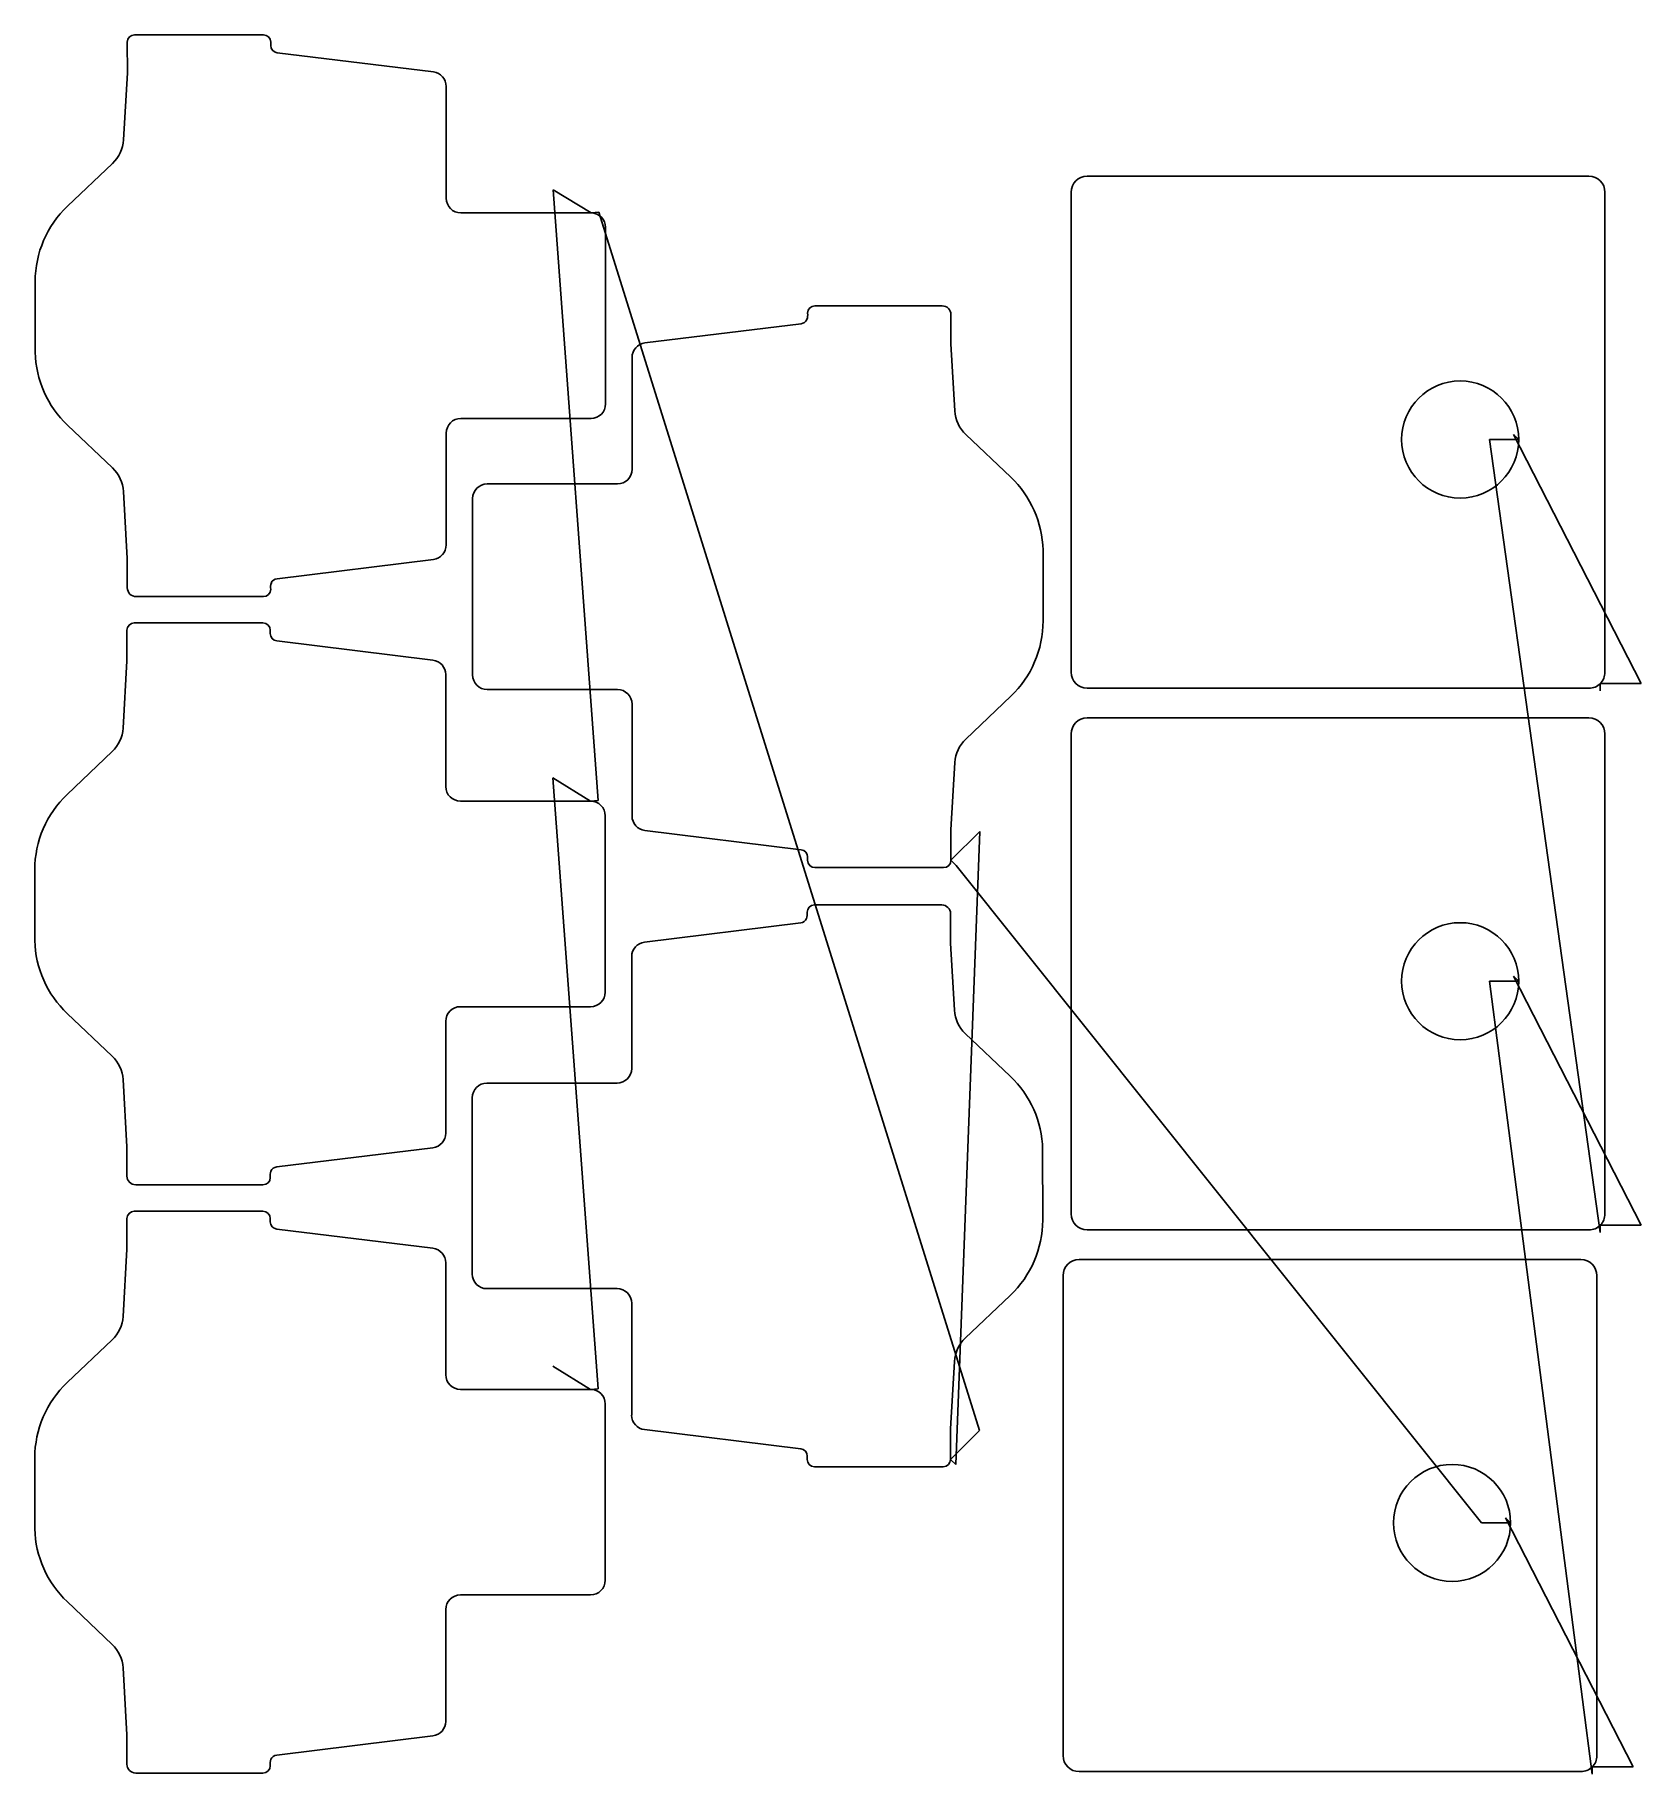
# Model space of a CAD drawing. Header units: metres. Extents: x 19 to 1117, y 743 to 1932.
import ezdxf

# ---------------------------------------------------------------- set-up
doc = ezdxf.new("R2010")
doc.units = ezdxf.units.M

msp = doc.modelspace()

# ---------------------------------------------------------------- linework, layer by layer
at = {"layer": 'TOOL_0'}
for p, q in [((82.385, 1905.997), (82.383, 1926.939)), ((87.383, 1931.939), (175.383, 1931.939)), ((180.383, 1926.939), (180.383, 1924.647)), ((184.774, 1919.684), (291.602, 1906.566)), ((79.736, 1860.058), (82.385, 1905.997)), ((300.383, 1896.641), (300.383, 1820.188)), ((41.51, 1814.816), (72.296, 1844.03)), ((738.608, 1835.307), (1081.608, 1835.307)), ((404.347, 1408.564), (373.525, 1826.014)), ((373.525, 1826.014), (399.382, 1810.189)), ((727.608, 1496.307), (727.608, 1824.307)), ((1092.608, 1824.307), (1092.608, 1496.307)), ((310.383, 1810.188), (399.383, 1810.188)), ((399.383, 1810.188), (404.623, 1810.608)), ((404.623, 1810.608), (664.982, 977.964)), ((409.382, 1800.189), (409.382, 1679.689)), ((19.402, 1714.918), (19.383, 1763.314)), ((552.456, 1746.68), (639.456, 1746.68)), ((645.456, 1740.68), (645.456, 1720.68)), ((436.238, 1721.307), (543.066, 1734.425)), ((645.456, 1720.68), (648.103, 1674.798)), ((427.457, 1634.929), (427.457, 1711.382)), ((72.296, 1635.848), (41.51, 1665.062)), ((399.382, 1669.689), (310.382, 1669.689)), ((300.382, 1659.689), (300.382, 1583.236)), ((655.543, 1658.77), (686.329, 1629.556)), ((1089.387, 1113.282), (1013.608, 1655.307)), ((1013.608, 1655.307), (1033.608, 1655.307)), ((1033.608, 1655.307), (1030.072, 1658.843)), ((1030.072, 1658.843), (1117.386, 1488.529)), ((82.383, 1573.938), (79.736, 1619.82)), ((328.457, 1624.929), (417.457, 1624.929)), ((318.457, 1494.429), (318.457, 1614.929)), ((82.383, 1553.938), (82.383, 1573.938)), ((291.601, 1573.311), (184.773, 1560.193)), ((708.437, 1579.7), (708.456, 1531.304)), ((175.383, 1547.938), (88.383, 1547.938)), ((82.109, 1503.953), (82.107, 1524.895)), ((87.107, 1529.895), (175.107, 1529.895)), ((180.107, 1524.895), (180.107, 1522.603)), ((184.498, 1517.64), (291.326, 1504.522)), ((79.46, 1458.014), (82.109, 1503.953)), ((300.107, 1494.597), (300.107, 1418.144)), ((1117.386, 1488.529), (1089.386, 1488.529)), ((1089.386, 1488.529), (1089.386, 1483.529)), ((417.457, 1484.429), (328.457, 1484.429)), ((427.457, 1397.977), (427.457, 1474.429)), ((686.328, 1479.802), (655.543, 1450.589)), ((1081.608, 1485.307), (738.608, 1485.307)), ((738.609, 1465.06), (1081.609, 1465.06)), ((727.609, 1126.06), (727.609, 1454.06)), ((1092.609, 1454.06), (1092.609, 1126.06)), ((41.234, 1412.772), (72.02, 1441.986)), ((648.103, 1434.561), (645.454, 1388.622)), ((404.347, 1006.519), (373.25, 1423.969)), ((373.25, 1423.969), (399.106, 1408.145)), ((310.107, 1408.144), (399.107, 1408.144)), ((399.107, 1408.144), (404.347, 1408.564)), ((409.106, 1398.145), (409.106, 1277.645)), ((543.066, 1374.933), (436.238, 1388.051)), ((645.454, 1388.622), (645.456, 1367.68)), ((665.256, 1387.477), (645.457, 1367.678)), ((648.718, 954.632), (665.256, 1387.477)), ((547.457, 1367.678), (547.457, 1369.97)), ((645.456, 1367.68), (648.992, 1364.145)), ((19.126, 1312.874), (19.107, 1361.27)), ((640.457, 1362.678), (552.457, 1362.678)), ((648.992, 1364.145), (1008.097, 914.813)), ((552.182, 1337.167), (639.182, 1337.167)), ((435.964, 1311.794), (542.792, 1324.912)), ((645.182, 1331.167), (645.182, 1311.167)), ((645.182, 1311.167), (647.829, 1265.285)), ((427.183, 1225.416), (427.183, 1301.869)), ((1083.875, 743.035), (1013.609, 1285.06)), ((1013.609, 1285.06), (1033.609, 1285.06)), ((1033.609, 1285.06), (1030.073, 1288.596)), ((1030.073, 1288.596), (1117.387, 1118.282)), ((72.02, 1233.804), (41.234, 1263.018)), ((399.106, 1267.645), (310.106, 1267.645)), ((300.106, 1257.645), (300.106, 1181.192)), ((655.269, 1249.257), (686.055, 1220.043)), ((82.107, 1171.894), (79.46, 1217.776)), ((328.183, 1215.416), (417.183, 1215.416)), ((318.183, 1084.916), (318.183, 1205.416)), ((82.107, 1151.894), (82.107, 1171.894)), ((291.325, 1171.267), (184.497, 1158.149)), ((708.163, 1170.187), (708.182, 1121.791)), ((175.107, 1145.894), (88.107, 1145.894)), ((82.109, 1101.908), (82.107, 1122.85)), ((87.107, 1127.85), (175.107, 1127.85)), ((180.107, 1122.85), (180.107, 1120.558)), ((1117.387, 1118.282), (1089.387, 1118.282)), ((1089.387, 1118.282), (1089.387, 1113.282)), ((184.498, 1115.595), (291.326, 1102.477)), ((1081.609, 1115.06), (738.609, 1115.06)), ((79.46, 1055.969), (82.109, 1101.908)), ((733.097, 1094.813), (1076.097, 1094.813)), ((300.107, 1092.552), (300.107, 1016.099)), ((722.097, 755.813), (722.097, 1083.813)), ((1087.097, 1083.813), (1087.097, 755.813)), ((417.183, 1074.916), (328.183, 1074.916)), ((686.054, 1070.289), (655.269, 1041.076)), ((427.183, 988.464), (427.183, 1064.916)), ((41.234, 1010.727), (72.02, 1039.941)), ((647.829, 1025.048), (645.18, 979.109)), ((373.25, 1021.924), (399.106, 1006.1)), ((310.107, 1006.099), (399.107, 1006.099)), ((399.107, 1006.099), (404.347, 1006.519)), ((409.106, 996.1), (409.106, 875.6)), ((542.792, 965.42), (435.964, 978.538)), ((645.18, 979.109), (645.182, 958.167)), ((664.982, 977.964), (645.183, 958.165)), ((19.126, 910.829), (19.107, 959.225)), ((547.183, 958.165), (547.183, 960.457)), ((640.183, 953.165), (552.183, 953.165)), ((645.182, 958.167), (648.718, 954.632)), ((1028.097, 914.813), (1024.561, 918.349)), ((1024.561, 918.349), (1111.875, 748.035)), ((1008.097, 914.813), (1028.097, 914.813)), ((72.02, 831.759), (41.234, 860.973)), ((399.106, 865.6), (310.106, 865.6)), ((300.106, 855.6), (300.106, 779.147)), ((82.107, 769.849), (79.46, 815.731)), ((82.107, 749.849), (82.107, 769.849)), ((291.325, 769.222), (184.497, 756.104)), ((175.107, 743.849), (88.107, 743.849)), ((1076.097, 744.813), (733.097, 744.813)), ((1111.875, 748.035), (1083.875, 748.035)), ((1083.875, 748.035), (1083.875, 743.035))]:
    msp.add_line(p, q, dxfattribs=at)
for centre, radius, start, end in [((87.383, 1926.939), 5, 90, 180), ((175.383, 1926.939), 5, 0, 90), ((185.41, 1924.671), 5.027, 180.273541, 262.732211), ((290.354, 1896.614), 10.03, 0.154251, 82.85231), ((55.653, 1861.496), 24.126, 313.617805, 356.582916), ((738.608, 1824.307), 11, 90, 180), ((1081.608, 1824.307), 11, 0, 90), ((310.383, 1820.188), 10, 180, 270), ((90.491, 1763.268), 71.108, 133.537275, 179.962935), ((399.382, 1800.189), 10, 0, 90), ((542.441, 1739.404), 5.018, 277.154757, 335.498401), ((538.304, 1740.422), 9.238, 340.399994, 7.826619), ((552.456, 1741.68), 5, 90, 180), ((639.456, 1740.68), 6, 0, 90), ((90.383, 1716.564), 71, 181.328411, 226.500335), ((437.487, 1711.356), 10.03, 97.154069, 179.851477), ((993.608, 1655.307), 40, 0, 180), ((399.382, 1679.689), 10, 270, 0), ((310.382, 1659.689), 10, 90, 180), ((672.186, 1676.236), 24.126, 183.417084, 226.382195), ((993.608, 1655.307), 40, 180, 0), ((55.653, 1618.382), 24.126, 3.417084, 46.382195), ((417.457, 1634.929), 10, 270, 0), ((637.456, 1578.054), 71, 1.328411, 46.500335), ((328.457, 1614.929), 10, 90, 180), ((290.352, 1583.262), 10.03, 277.154069, 359.851477), ((185.398, 1555.214), 5.018, 97.154757, 155.498401), ((88.383, 1553.938), 6, 180, 270), ((175.383, 1552.938), 5, 270, 0), ((189.535, 1554.196), 9.238, 160.399994, 187.826619), ((87.107, 1524.895), 5, 90, 180), ((175.107, 1524.895), 5, 0, 90), ((185.134, 1522.627), 5.027, 180.273541, 262.732211), ((637.348, 1531.35), 71.108, 313.536691, 359.962935), ((290.078, 1494.57), 10.03, 0.154251, 82.85231), ((328.457, 1494.429), 10, 180, 270), ((738.608, 1496.307), 11, 180, 270), ((1081.608, 1496.307), 11, 270, 315), ((1081.608, 1496.307), 11, 315, 0), ((417.457, 1474.429), 10, 0, 90), ((738.609, 1454.06), 11, 90, 180), ((1081.609, 1454.06), 11, 0, 90), ((55.377, 1459.452), 24.126, 313.617805, 356.582916), ((672.186, 1433.123), 24.126, 133.617805, 176.582916), ((310.107, 1418.144), 10, 180, 270), ((90.215, 1361.224), 71.108, 133.537275, 179.962935), ((399.106, 1398.145), 10, 0, 90), ((437.486, 1398.003), 10.03, 180.148538, 262.85231), ((542.43, 1369.946), 5.027, 0.273541, 82.732211), ((552.457, 1367.678), 5, 180, 270), ((640.457, 1367.678), 5, 270, 0), ((538.03, 1330.909), 9.238, 340.399994, 7.826619), ((552.182, 1332.167), 5, 90, 180), ((639.182, 1331.167), 6, 0, 90), ((542.167, 1329.891), 5.018, 277.154757, 335.498401), ((993.609, 1285.06), 40, 0, 180), ((90.107, 1314.52), 71, 181.328411, 226.500335), ((437.213, 1301.843), 10.03, 97.154069, 179.851477), ((993.609, 1285.06), 40, 180, 0), ((399.106, 1277.645), 10, 270, 0), ((310.106, 1257.645), 10, 90, 180), ((671.912, 1266.723), 24.126, 183.417084, 226.382195), ((55.377, 1216.338), 24.126, 3.417084, 46.382195), ((417.183, 1225.416), 10, 270, 0), ((328.183, 1205.416), 10, 90, 180), ((637.182, 1168.541), 71, 1.328411, 46.500335), ((290.076, 1181.218), 10.03, 277.154069, 359.851477), ((189.259, 1152.152), 9.238, 160.399994, 187.826619), ((185.122, 1153.17), 5.018, 97.154757, 155.498401), ((88.107, 1151.894), 6, 180, 270), ((175.107, 1150.894), 5, 270, 0), ((87.107, 1122.85), 5, 90, 180), ((175.107, 1122.85), 5, 0, 90), ((185.134, 1120.582), 5.027, 180.273541, 262.732211), ((637.074, 1121.837), 71.108, 313.536691, 359.962935), ((738.609, 1126.06), 11, 180, 270), ((1081.609, 1126.06), 11, 270, 315), ((1081.609, 1126.06), 11, 315, 0), ((290.078, 1092.525), 10.03, 0.154251, 82.85231), ((733.097, 1083.813), 11, 90, 180), ((1076.097, 1083.813), 11, 0, 90), ((328.183, 1084.916), 10, 180, 270), ((417.183, 1064.916), 10, 0, 90), ((55.377, 1057.407), 24.126, 313.617805, 356.582916), ((671.912, 1023.61), 24.126, 133.617805, 176.582916), ((90.215, 959.179), 71.108, 133.537275, 179.962935), ((310.107, 1016.099), 10, 180, 270), ((399.106, 996.1), 10, 0, 90), ((437.212, 988.49), 10.03, 180.148538, 262.85231), ((542.156, 960.433), 5.027, 0.273541, 82.732211), ((552.183, 958.165), 5, 180, 270), ((640.183, 958.165), 5, 270, 0), ((988.097, 914.813), 40, 0, 180), ((90.107, 912.475), 71, 181.328411, 226.500335), ((988.097, 914.813), 40, 180, 0), ((399.106, 875.6), 10, 270, 0), ((310.106, 855.6), 10, 90, 180), ((55.377, 814.293), 24.126, 3.417084, 46.382195), ((290.076, 779.173), 10.03, 277.154069, 359.851477), ((88.107, 749.849), 6, 180, 270), ((189.259, 750.107), 9.238, 160.399994, 187.826619), ((185.122, 751.125), 5.018, 97.154757, 155.498401), ((733.097, 755.813), 11, 180, 270), ((1076.097, 755.813), 11, 315, 0), ((175.107, 748.849), 5, 270, 0), ((1076.097, 755.813), 11, 270, 315)]:
    msp.add_arc(centre, radius, start, end, dxfattribs=at)

doc.saveas('drawing.dxf')
